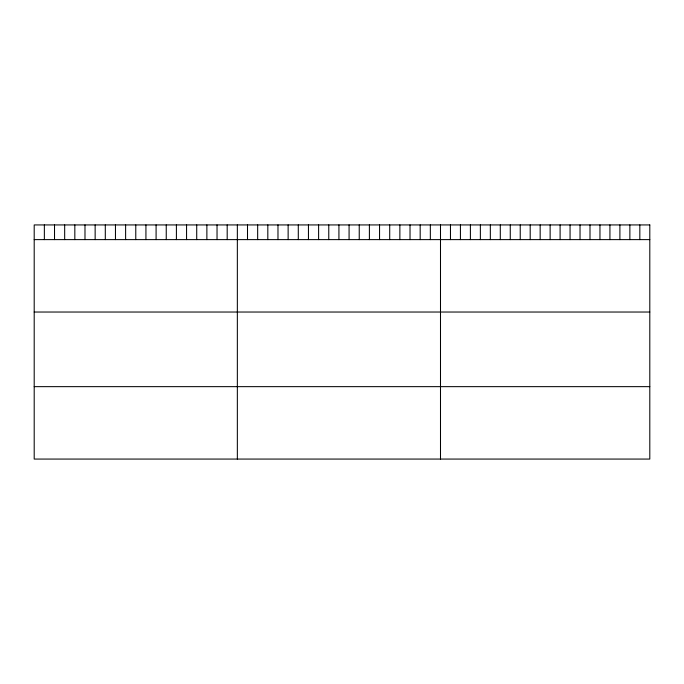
<?xml version="1.0" encoding="UTF-8"?>
<svg xmlns="http://www.w3.org/2000/svg" width="684" height="684" viewBox="0 0 684 684"><rect width="100%" height="100%" fill="white"/><g stroke="black" fill="none" stroke-linecap="round" stroke-linejoin="round"><path stroke-width="1.03" d="M34.2 239.614L649.8 239.614M34.2 312.032L649.8 312.032M34.2 386.648L649.8 386.648M639.831 224.933L639.831 239.614M629.87 224.933L629.87 239.614M619.901 224.933L619.901 239.614M609.931 224.933L609.931 239.614M599.962 224.933L599.962 239.614M590.001 224.933L590.001 239.614M580.032 224.933L580.032 239.614M570.063 224.933L570.063 239.614M560.102 224.933L560.102 239.614M550.133 224.933L550.133 239.614M540.163 224.933L540.163 239.614M530.194 224.933L530.194 239.614M520.233 224.933L520.233 239.614M510.264 224.933L510.264 239.614M500.295 224.933L500.295 239.614M490.334 224.933L490.334 239.614M480.365 224.933L480.365 239.614M470.395 224.933L470.395 239.614M460.426 224.933L460.426 239.614M450.465 224.933L450.465 239.614M440.496 224.933L440.496 459.067M430.339 224.933L430.339 239.614M420.181 224.933L420.181 239.614M410.024 224.933L410.024 239.614M399.866 224.933L399.866 239.614M389.709 224.933L389.709 239.614M379.552 224.933L379.552 239.614M369.394 224.933L369.394 239.614M359.237 224.933L359.237 239.614M349.079 224.933L349.079 239.614M338.922 224.933L338.922 239.614M328.765 224.933L328.765 239.614M318.607 224.933L318.607 239.614M308.45 224.933L308.45 239.614M298.292 224.933L298.292 239.614M288.135 224.933L288.135 239.614M277.978 224.933L277.978 239.614M267.82 224.933L267.82 239.614M257.663 224.933L257.663 239.614M247.505 224.933L247.505 239.614M237.348 224.933L237.348 459.067M227.191 224.933L227.191 239.614M217.033 224.933L217.033 239.614M206.876 224.933L206.876 239.614M196.718 224.933L196.718 239.614M186.561 224.933L186.561 239.614M176.404 224.933L176.404 239.614M166.246 224.933L166.246 239.614M156.089 224.933L156.089 239.614M145.931 224.933L145.931 239.614M135.774 224.933L135.774 239.614M125.617 224.933L125.617 239.614M115.459 224.933L115.459 239.614M105.302 224.933L105.302 239.614M95.144 224.933L95.144 239.614M84.987 224.933L84.987 239.614M74.83 224.933L74.83 239.614M64.672 224.933L64.672 239.614M54.515 224.933L54.515 239.614M44.357 224.933L44.357 239.614M649.8 224.933L34.2 224.933L34.2 459.067L649.8 459.067L649.8 224.933"/></g></svg>
